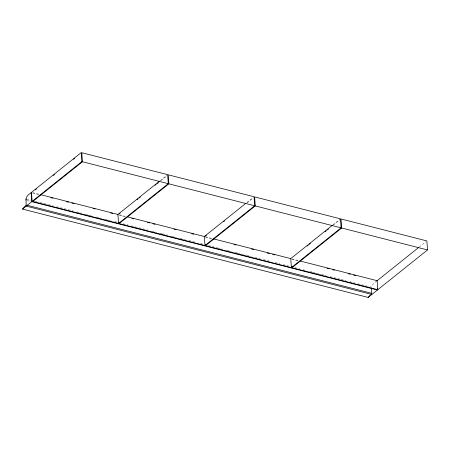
<?xml version="1.0" encoding="UTF-8"?>
<svg xmlns="http://www.w3.org/2000/svg" width="450" height="450" viewBox="0 0 450 450"><rect width="100%" height="100%" fill="white"/><g stroke="black" fill="none" stroke-linecap="round" stroke-linejoin="round"><path stroke-width="0.34" stroke-dasharray="2.25 1.69" d="M159.992 180.782L166.545 175.534M161.111 180.489L167.124 175.686M246.949 202.433L252.956 197.623M246.977 203.012L252.984 198.208M332.809 224.955L339.913 219.274M333.388 225.101L339.941 219.859M376.785 280.986L373.815 283.359A4.804 2.402 -75.7 0 0 371.711 287.263L367.633 286.222M419.22 247.039L425.779 241.796M32.771 192.662L39.583 194.406M119.863 214.926L125.314 216.315M205.594 236.835L212.406 238.579M292.005 258.924L298.817 260.668M32.507 192.988L38.627 194.552M118.913 215.072L125.038 216.641M205.324 237.161L212.13 238.899M291.735 259.251L298.541 260.989M26.753 199.091L30.836 200.132M34.92 201.178L39.004 202.219M39.684 202.393L47.846 204.48M48.527 204.654L53.291 205.875M56.694 206.741L67.579 209.526M68.259 209.7L73.024 210.915M77.102 211.961L81.866 213.176M85.269 214.048L92.751 215.961M96.834 217.001L101.599 218.222M105.002 219.088L110.441 220.483M114.525 221.524L117.248 222.221M123.373 223.785L128.132 225.006M131.535 225.872L142.419 228.656M143.1 228.831L147.864 230.046M151.948 231.092L156.713 232.307M160.11 233.179L162.152 233.702M162.833 233.871L167.597 235.091M171.681 236.132L176.439 237.352M179.843 238.219L185.287 239.614M188.691 240.48L196.172 242.393M200.256 243.439L202.978 244.136M208.417 245.526L217.266 247.787M217.946 247.961L222.711 249.176M226.789 250.222L231.553 251.438M234.956 252.309L236.998 252.833M237.679 253.001L245.841 255.088M246.521 255.263L251.286 256.483M254.689 257.349L260.128 258.744M263.531 259.611L271.018 261.523M275.096 262.569L279.861 263.784M283.264 264.656L288.703 266.046M294.829 267.615L299.593 268.83M302.996 269.702L306.394 270.568M309.797 271.44L311.839 271.963M312.519 272.132L320.687 274.224M321.368 274.393L326.126 275.614M330.21 276.654L340.414 279.264M341.094 279.439L345.859 280.654M349.942 281.7L354.701 282.915M358.104 283.787L366.952 286.048M27.247 200.486L30.651 201.358"/><path stroke-width="0.67" d="M22.5 209.076L81.861 161.595L81.231 152.572L28.176 195.013A4.804 2.402 -75.7 0 0 26.072 198.917L26.134 204.992L22.5 209.076L368.139 297.428L427.5 249.941L426.87 240.924L341.038 218.981L341.668 228.004L291.954 267.767L291.853 266.383M371.526 288.489L371.773 293.338L370.862 294.362M25.886 200.138L26.072 198.917M368.139 297.428L369.956 295.38M35.37 189.866L36.461 188.994M53.398 175.444L54.489 174.572M73.609 159.278L74.706 158.4M40.95 194.754L117.922 214.431L159.446 181.215M119.047 214.138L120.139 213.266M137.076 199.716L138.167 198.844M139.264 197.972L140.355 197.094M155.104 185.299L156.195 184.421M157.292 183.549L158.383 182.678M118.558 223.447L168.272 183.679L167.642 174.662L81.804 152.719L82.434 161.741L32.721 201.51L118.558 223.447L117.922 214.431M119.132 223.594L168.846 183.825L168.216 174.808L254.047 196.751L254.683 205.768L204.964 245.537L119.132 223.594L119.036 222.21M127.356 216.838L204.334 236.514L245.857 203.304M205.459 236.227L206.55 235.35M223.487 221.805L224.578 220.933M205.543 245.683L255.257 205.914L254.627 196.898L340.459 218.835L341.089 227.857L291.375 267.621L205.543 245.683L205.447 244.294M213.767 238.928L290.745 258.604L332.263 225.394M307.164 246.077L308.256 245.205M309.347 244.328L310.444 243.456M325.192 231.654L326.284 230.782M327.375 229.911L328.472 229.033M376.785 280.986L418.674 247.477M81.861 161.595L427.5 249.941M300.178 261.017L377.156 280.693L377.786 289.71L291.954 267.767M50.878 197.679L52.914 198.203M66.527 201.684L68.569 202.202M71.966 203.074L74.008 203.597M93.06 208.463L95.102 208.986M110.751 212.985L112.793 213.508M131.844 218.379L133.886 218.903M147.493 222.379L149.535 222.902M152.933 223.768L154.974 224.291M174.026 229.162L176.068 229.68M191.717 233.685L193.759 234.203M233.899 244.468L235.941 244.986M251.589 248.985L253.631 249.508M267.238 252.99L269.28 253.507M272.683 254.379L274.725 254.903M327.116 268.29L329.158 268.813M332.556 269.685L334.598 270.202M348.21 273.684L350.246 274.207M353.649 275.074L355.691 275.597M31.331 201.532L377.415 290.008L377.319 288.619M26.814 205.166L371.773 293.338M26.213 206.111L371.852 294.457M290.745 258.604L291.375 267.621M204.334 236.514L204.964 245.537M31.517 192.341L32.147 201.358M31.146 192.639L31.776 201.656"/></g></svg>
